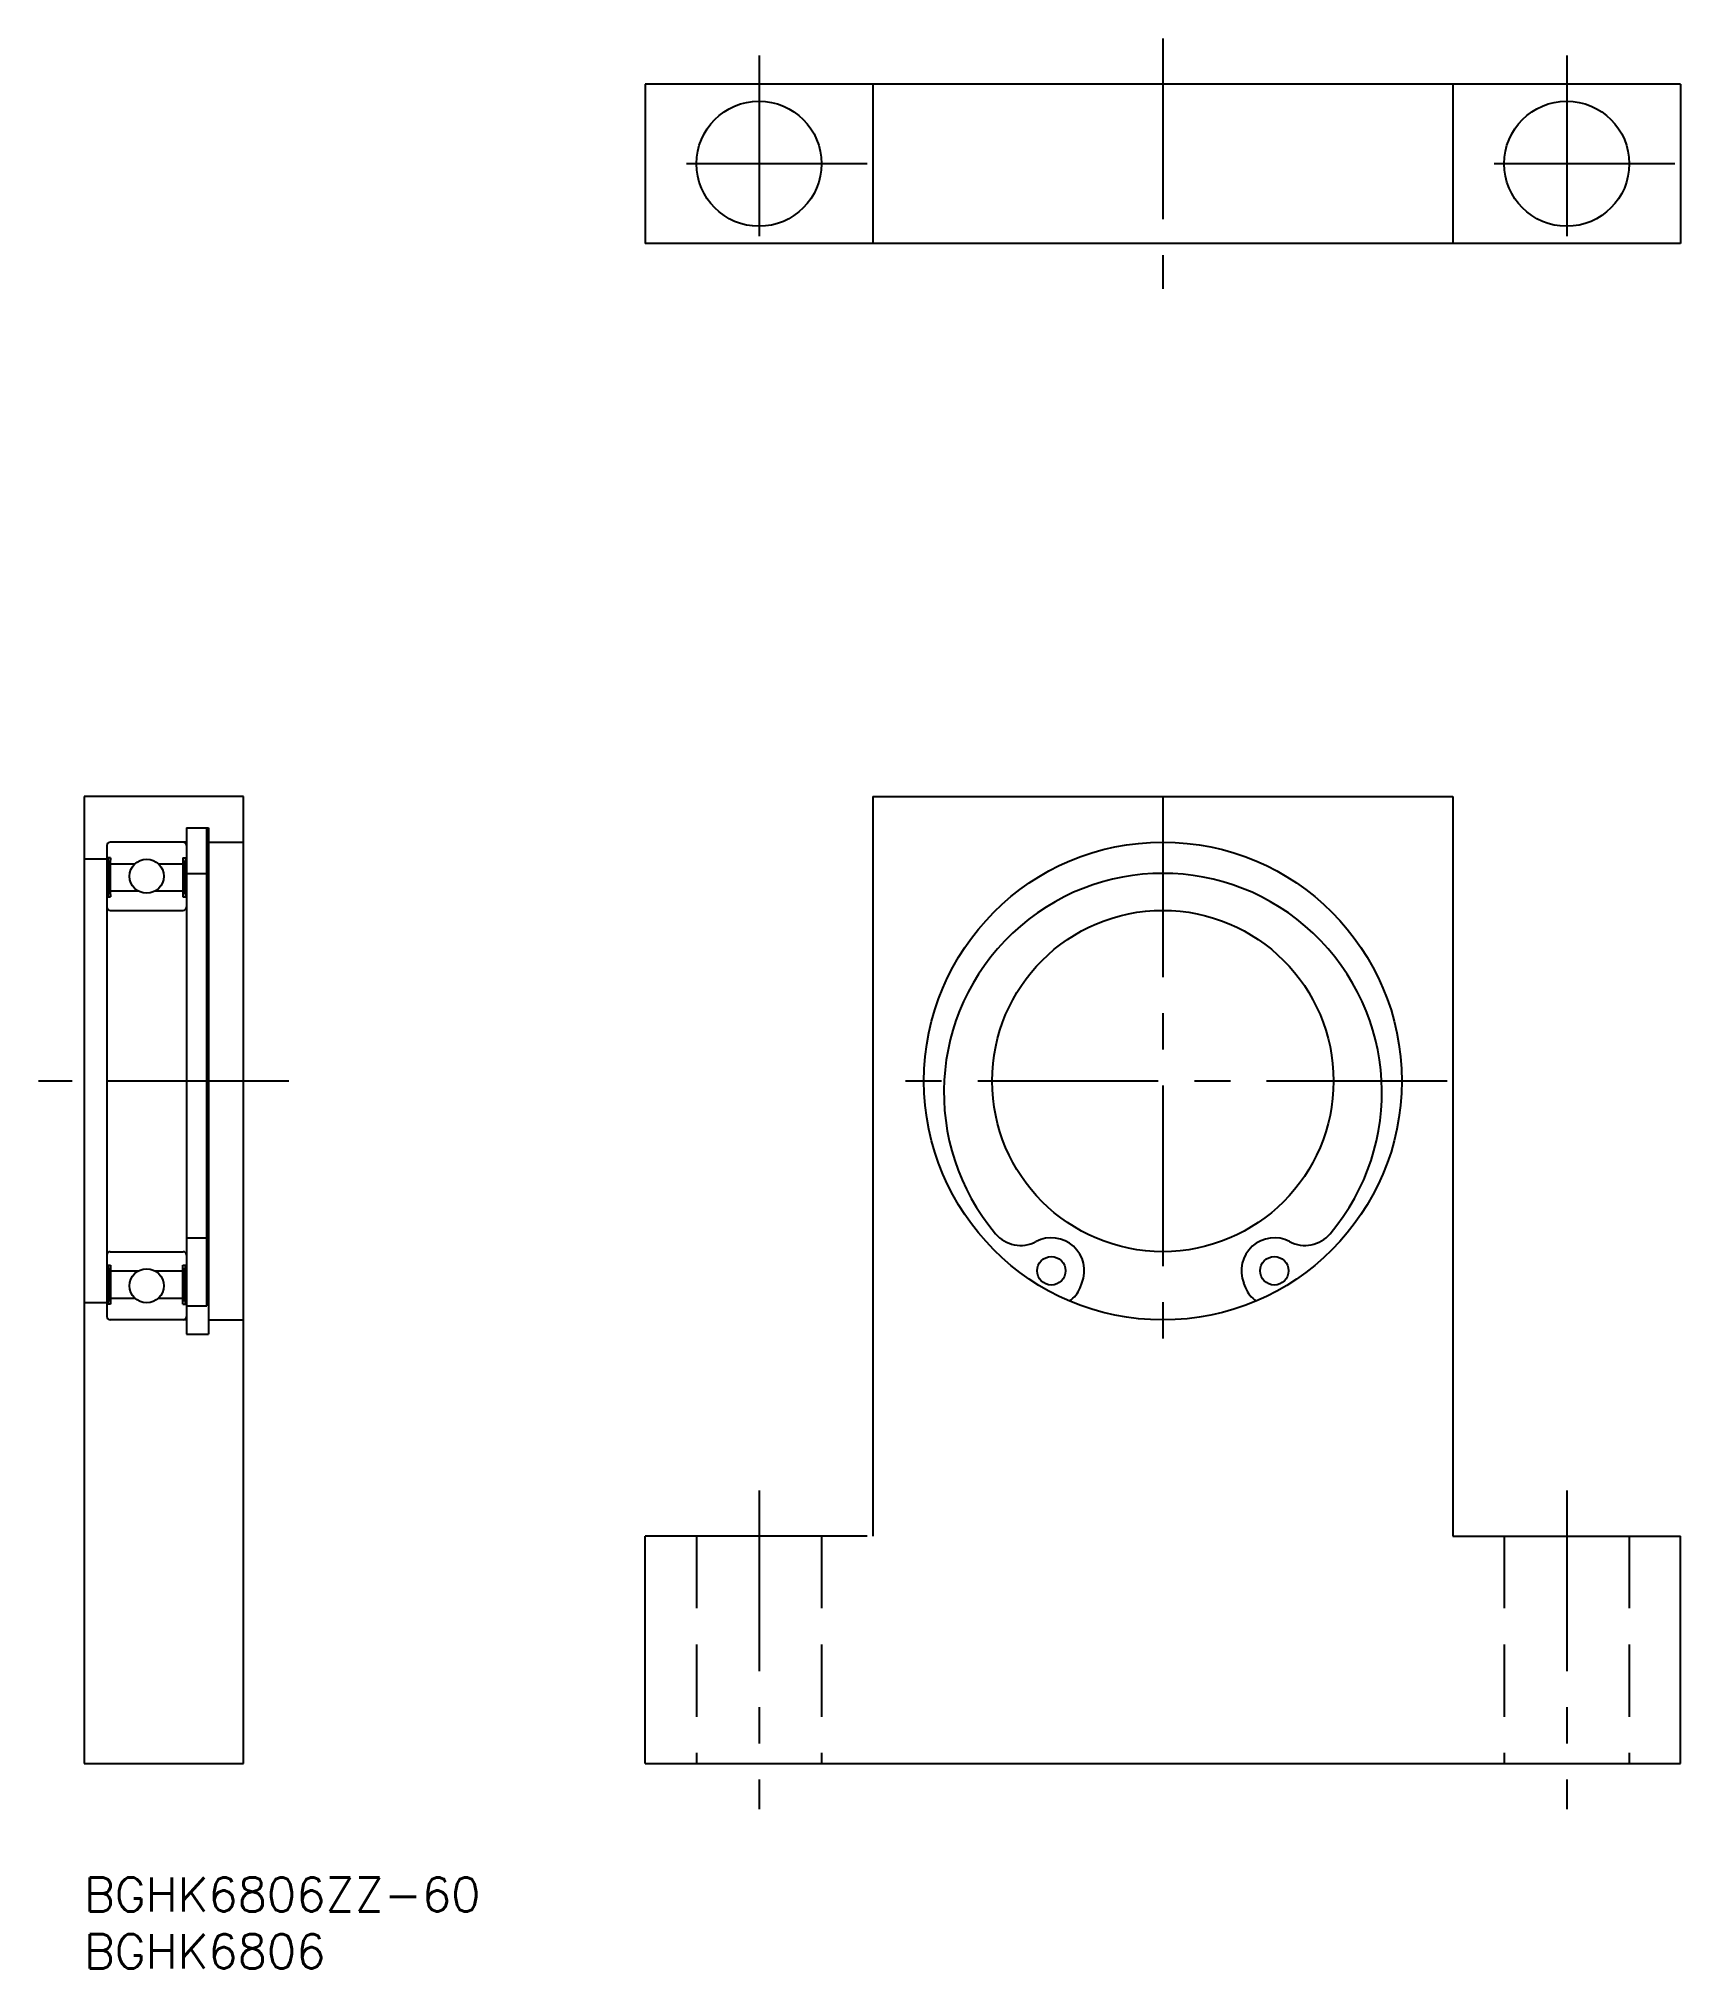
# Model space of a CAD drawing. Extents: x -4 to 140, y -8 to 162.
import ezdxf

# ---------------------------------------------------------------- set-up
doc = ezdxf.new("R2010")
doc.units = 0
doc.header["$LTSCALE"] = 0.5
doc.linetypes.add('CENTER', pattern=[50.8, 31.75, -6.35, 6.35, -6.35])
doc.linetypes.add('DASHED', pattern=[19.05, 12.7, -6.35])
for name, color, linetype in [('MSM_CENTER', 1, 'CENTER'), ('MSM_CONTINUOUS', 7, 'CONTINUOUS'), ('MSM_DASHED', 4, 'DASHED'), ('MSM_NARROW', 5, 'CONTINUOUS'), ('MSM_PART_NUMBER', 7, 'CONTINUOUS')]:
    doc.layers.add(name, color=color, linetype=linetype)
doc.styles.get("Standard").update_dxf_attribs({"font": 'txt.shx', "height": 3, "bigfont": 'bigfont.shx'})

# ---------------------------------------------------------------- blocks, each defined once
blk = doc.blocks.new('*U8')
at = {"layer": 'MSM_PART_NUMBER'}
blk.add_text('BGHK6806ZZ-60', height=3, dxfattribs=at).set_placement((0, -3))
blk = doc.blocks.new('*U9')
at = {"layer": 'MSM_PART_NUMBER'}
blk.add_text('BGHK6806', height=3, dxfattribs=at).set_placement((0, -8))

msp = doc.modelspace()

# ---------------------------------------------------------------- linework, layer by layer
at = {"layer": 'MSM_CENTER'}
for p, q in [((94.83, 161.63), (94.83, 139.63)), ((59.33, 160.13), (59.33, 141.13)), ((130.33, 160.13), (130.33, 141.13)), ((68.83, 150.63), (49.83, 150.63)), ((139.83, 150.63), (120.83, 150.63)), ((94.83, 95), (94.83, 45)), ((18, 70), (-4, 70)), ((119.83, 70), (69.83, 70)), ((59.33, 34), (59.33, 6)), ((130.33, 34), (130.33, 6))]:
    msp.add_line(p, q, dxfattribs=at)
at = {"layer": 'MSM_CONTINUOUS'}
for p, q in [((49.33, 157.63), (49.33, 143.63)), ((140.33, 157.63), (49.33, 157.63)), ((69.33, 157.63), (69.33, 143.63)), ((120.33, 157.63), (120.33, 143.63)), ((140.33, 157.63), (140.33, 143.63)), ((140.33, 143.63), (49.33, 143.63)), ((0, 95), (0, 10)), ((14, 95), (0, 95)), ((14, 10), (14, 95)), ((69.33, 95), (69.33, 30)), ((69.33, 95), (120.33, 95)), ((120.33, 95), (120.33, 30)), ((9, 92.25, 0.88), (10.95, 92.25, 0.88)), ((9, 92.25), (9, 47.75)), ((10.8, 50.24, 1.25), (10.8, 92.25, 1.25)), ((10.95, 92.25), (10.95, 47.75)), ((2, 90.7), (2, 49.3)), ((9, 91), (2.3, 91)), ((10.95, 91, 0.88), (14, 91, 0.88)), ((2, 89.5), (0, 89.5)), ((2.32, 89.61), (2, 89.61)), ((2.08, 86.2), (2.08, 89.61)), ((2.32, 86.2), (2.32, 89.61)), ((2.32, 89.1), (4.48, 89.1)), ((6.52, 89.1), (8.68, 89.1)), ((8.68, 89.61), (9, 89.61)), ((8.68, 89.61), (8.68, 86.2)), ((8.92, 89.61), (8.92, 86.2)), ((9, 88.25, 0.88), (10.8, 88.25, 0.88)), ((4.75, 86.7), (2.32, 86.7)), ((8.68, 86.7), (6.25, 86.7)), ((2, 86.2), (2.32, 86.2)), ((2.3, 85), (8.7, 85)), ((8.68, 86.2), (9, 86.2)), ((9, 56.22, 0.88), (10.8, 56.22, 0.88)), ((2.3, 55), (8.7, 55)), ((2, 53.8), (2.32, 53.8)), ((2.08, 53.8), (2.08, 50.39)), ((2.32, 53.8), (2.32, 50.39)), ((4.75, 53.3), (2.32, 53.3)), ((8.68, 53.3), (6.25, 53.3)), ((8.68, 53.8), (9, 53.8)), ((8.68, 50.39), (8.68, 53.8)), ((8.92, 50.39), (8.92, 53.8)), ((2.32, 50.9), (4.48, 50.9)), ((6.52, 50.9), (8.68, 50.9)), ((87.55, 51.81), (87.72, 52.24)), ((101.93, 52.24), (102.1, 51.81)), ((2, 50.5), (0, 50.5)), ((2.32, 50.39), (2, 50.39)), ((8.68, 50.39), (9, 50.39)), ((9, 50.24, 0.88), (10.8, 50.24, 0.88)), ((9, 49), (2.3, 49)), ((9, 47.75, 0.88), (10.95, 47.75, 0.88)), ((10.95, 49, 0.88), (14, 49, 0.88)), ((49.33, 10), (49.33, 30)), ((68.83, 30), (49.33, 30)), ((120.33, 30), (140.33, 30)), ((140.33, 10), (140.33, 30)), ((0, 10), (14, 10)), ((49.33, 10), (140.33, 10))]:
    msp.add_line(p, q, dxfattribs=at)
for centre, radius in [((59.33, 150.63), 5.5), ((130.33, 150.63), 5.5), ((94.83, 70), 21), ((5.5, 88), 1.5), ((94.83, 70), 15), ((85.03, 53.32), 1.25), ((104.63, 53.32), 1.25), ((5.5, 52), 1.5)]:
    msp.add_circle(centre, radius, dxfattribs=at)
for centre, radius, start, end in [((2.3, 90.7), 0.3, 90, 180), ((8.7, 90.7), 0.3, 0, 90), ((94.83, 69), 19.25, 319.8252, 220.1748), ((2.3, 85.3), 0.3, 180, 270), ((8.7, 85.3), 0.3, 270, 0), ((82.33, 58.45), 2.9, 220.1748, 297.6623), ((85.03, 53.32), 2.9, 338.1911, 117.6623), ((104.63, 53.32), 2.9, 62.3377, 201.8089), ((107.32, 58.45), 2.9, 242.3377, 319.8252), ((2.3, 54.7), 0.3, 90, 180), ((8.7, 54.7), 0.3, 0, 90), ((85.23, 52.74), 2.5, 304.0128, 338.1911), ((104.43, 52.74), 2.5, 201.8089, 235.9872), ((2.3, 49.3), 0.3, 180, 270), ((8.7, 49.3), 0.3, 270, 0)]:
    msp.add_arc(centre, radius, start, end, dxfattribs=at)
at = {"layer": 'MSM_DASHED'}
for p, q in [((53.83, 30), (53.83, 10)), ((64.83, 30), (64.83, 10)), ((124.83, 30), (124.83, 10)), ((135.83, 30), (135.83, 10))]:
    msp.add_line(p, q, dxfattribs=at)
at = {"layer": 'MSM_NARROW'}
for p, q in [((2.08, 89.61), (2.32, 86.2)), ((2.32, 89.61), (2.08, 86.2)), ((8.68, 89.61), (8.92, 86.2)), ((8.92, 89.61), (8.68, 86.2)), ((2.08, 50.39), (2.32, 53.8)), ((2.32, 50.39), (2.08, 53.8)), ((8.68, 50.39), (8.92, 53.8)), ((8.92, 50.39), (8.68, 53.8))]:
    msp.add_line(p, q, dxfattribs=at)

# ---------------------------------------------------------------- block references
at = {"layer": 'MSM_CONTINUOUS'}
for name in ['*U8', '*U9']:
    msp.add_blockref(name, (0, 0), dxfattribs=at)

doc.saveas('drawing.dxf')
